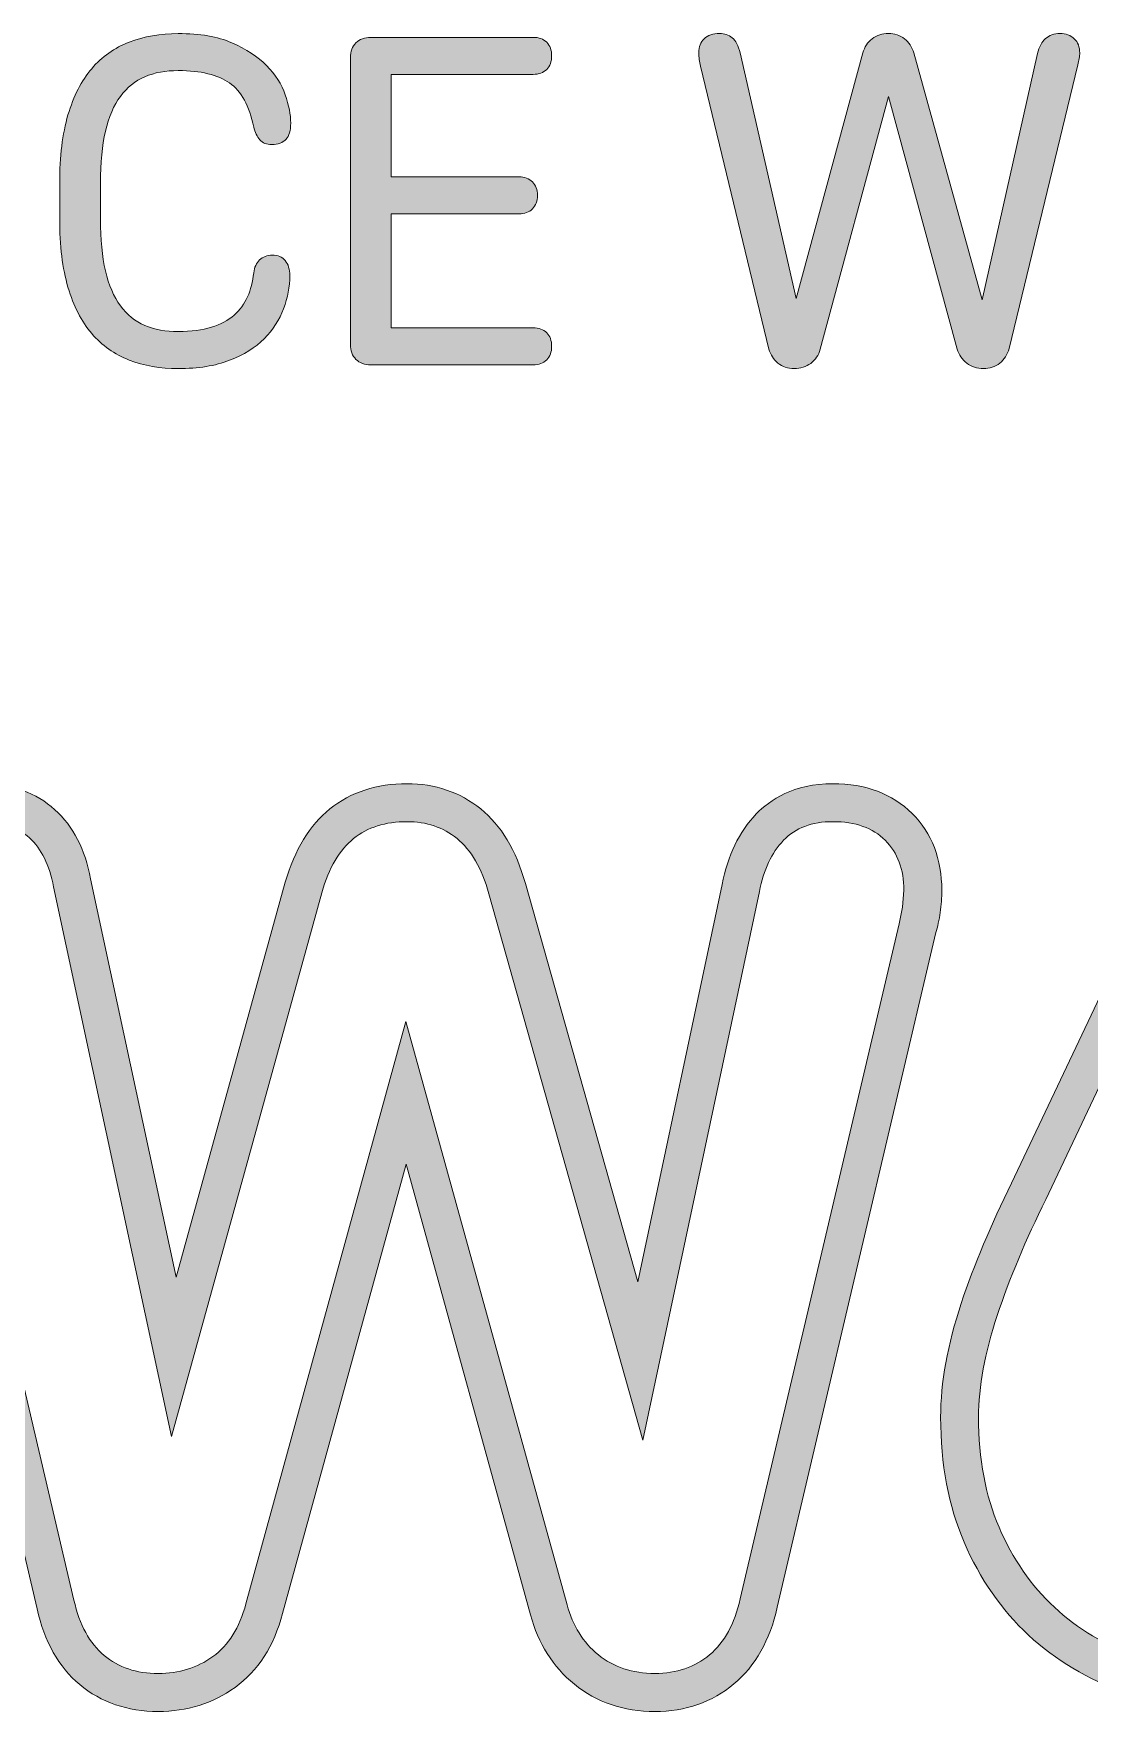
# Model space of a CAD drawing. Header units: millimetres. Extents: x -29.5 to 29.5, y -18.9 to 19.
# Drawn here: x -3.51 to 2.05, y 1.06 to 9.9 of the extents above; entities that cross this region are included whole.
import ezdxf

# ---------------------------------------------------------------- set-up
doc = ezdxf.new("R2010")
doc.units = ezdxf.units.MM
doc.header["$MEASUREMENT"] = 0
doc.layers.add('Layer 1', color=7, linetype='Continuous', lineweight=0)

# ---------------------------------------------------------------- blocks, each defined once
blk = doc.blocks.new('Block_0')
at = {"layer": 'Layer 1', "transparency": 33554687}
h = blk.add_hatch(color=7, dxfattribs=at)
h.dxf.hatch_style = 2
edge = h.paths.add_edge_path()
edge.add_spline(control_points=[(1.0683, 5.295), (1.0683, 5.295), (1.0492, 5.2062), (1.0492, 5.2062), (1.0492, 5.2062), (0.2127, 1.6508), (0.2127, 1.6508), (0.1831, 1.5199), (0.1292, 1.4217), (0.0511, 1.3563), (-0.0272, 1.2908), (-0.1232, 1.2577), (-0.2374, 1.2577), (-0.3555, 1.2577), (-0.4549, 1.2908), (-0.5352, 1.3563), (-0.6155, 1.4217), (-0.6704, 1.5092), (-0.6999, 1.6191), (-0.6999, 1.6191), (-1.5491, 4.6928), (-1.5491, 4.6928), (-1.5491, 4.6928), (-2.3921, 1.6253), (-2.3921, 1.6253), (-2.4259, 1.4986), (-2.4839, 1.4059), (-2.5664, 1.3466), (-2.6488, 1.2874), (-2.7449, 1.2577), (-2.8548, 1.2577), (-2.9688, 1.2577), (-3.0639, 1.2894), (-3.1399, 1.3528), (-3.216, 1.4162), (-3.2689, 1.5134), (-3.2983, 1.6446), (-3.2983, 1.6446), (-4.1286, 5.181), (-4.1286, 5.181), (-4.137, 5.2148), (-4.1434, 5.2465), (-4.1476, 5.2761), (-4.1519, 5.3054), (-4.1539, 5.3371), (-4.1539, 5.3708), (-4.1539, 5.4852), (-4.1202, 5.5758), (-4.0525, 5.6437), (-3.9849, 5.7112), (-3.8899, 5.745), (-3.7674, 5.745), (-3.6744, 5.745), (-3.5962, 5.7164), (-3.5328, 5.6592), (-3.4694, 5.6023), (-3.4274, 5.5169), (-3.4062, 5.4025), (-3.4062, 5.4025), (-2.785, 2.5062), (-2.785, 2.5062), (-2.785, 2.5062), (-1.9928, 5.3708), (-1.9928, 5.3708), (-1.9547, 5.5018), (-1.8988, 5.5968), (-1.8249, 5.6561), (-1.751, 5.7153), (-1.6569, 5.745), (-1.5429, 5.745), (-1.4414, 5.745), (-1.3538, 5.7153), (-1.2799, 5.6561), (-1.206, 5.5968), (-1.15, 5.4997), (-1.1119, 5.3646), (-1.1119, 5.3646), (-0.3006, 2.4873), (-0.3006, 2.4873), (-0.3006, 2.4873), (0.314, 5.3774), (0.314, 5.3774), (0.3352, 5.4914), (0.3774, 5.581), (0.4408, 5.6468), (0.5042, 5.7122), (0.5908, 5.745), (0.7007, 5.745), (0.8189, 5.745), (0.9109, 5.7122), (0.9763, 5.6468), (1.0418, 5.581), (1.0745, 5.4935), (1.0745, 5.3836), (1.0745, 5.3836), (1.0683, 5.295), (1.0683, 5.295)], knot_values=[0, 0, 0, 0, 1, 1, 1, 2, 2, 2, 3, 3, 3, 4, 4, 4, 5, 5, 5, 6, 6, 6, 7, 7, 7, 8, 8, 8, 9, 9, 9, 10, 10, 10, 11, 11, 11, 12, 12, 12, 13, 13, 13, 14, 14, 14, 15, 15, 15, 16, 16, 16, 17, 17, 17, 18, 18, 18, 19, 19, 19, 20, 20, 20, 21, 21, 21, 22, 22, 22, 23, 23, 23, 24, 24, 24, 25, 25, 25, 26, 26, 26, 27, 27, 27, 28, 28, 28, 29, 29, 29, 30, 30, 30, 31, 31, 31, 32, 32, 32, 32], degree=3, periodic=0)
edge = h.paths.add_edge_path()
edge.add_spline(control_points=[(1.1181, 5.7878), (1.0137, 5.8922), (0.8734, 5.945), (0.7007, 5.945), (0.4944, 5.945), (0.3674, 5.8585), (0.2971, 5.7859), (0.2061, 5.6914), (0.1457, 5.5663), (0.1174, 5.4139), (0.1174, 5.4139), (-0.3278, 3.3207), (-0.3278, 3.3207), (-0.3278, 3.3207), (-0.9194, 5.4189), (-0.9194, 5.4189), (-0.9688, 5.5942), (-1.048, 5.7265), (-1.1547, 5.8121), (-1.2647, 5.9003), (-1.3953, 5.945), (-1.5429, 5.945), (-1.7031, 5.945), (-1.84, 5.9003), (-1.95, 5.8121), (-2.0562, 5.7269), (-2.1353, 5.5972), (-2.1849, 5.4267), (-2.1849, 5.4267), (-2.7604, 3.3454), (-2.7604, 3.3454), (-2.7604, 3.3454), (-3.2106, 5.4445), (-3.2106, 5.4445), (-3.2388, 5.5973), (-3.3027, 5.7215), (-3.3993, 5.8081), (-3.4984, 5.8975), (-3.6258, 5.945), (-3.7674, 5.945), (-3.9443, 5.945), (-4.0878, 5.8912), (-4.1939, 5.7851), (-4.3001, 5.6786), (-4.3539, 5.5393), (-4.3539, 5.3708), (-4.3539, 5.3267), (-4.351, 5.2853), (-4.3454, 5.247), (-4.3406, 5.2123), (-4.3329, 5.1737), (-4.3226, 5.1325), (-4.3226, 5.1325), (-3.493, 1.5989), (-3.493, 1.5989), (-3.4543, 1.4263), (-3.3784, 1.2912), (-3.2678, 1.1991), (-3.1555, 1.1054), (-3.0164, 1.0577), (-2.8548, 1.0577), (-2.7026, 1.0577), (-2.5663, 1.1003), (-2.4496, 1.1843), (-2.329, 1.2709), (-2.2446, 1.402), (-2.1988, 1.5739), (-2.1988, 1.5739), (-1.5486, 3.94), (-1.5486, 3.94), (-1.5486, 3.94), (-0.8926, 1.5659), (-0.8926, 1.5659), (-0.8527, 1.4168), (-0.7748, 1.2936), (-0.6616, 1.2013), (-0.5448, 1.106), (-0.4021, 1.0577), (-0.2374, 1.0577), (-0.0761, 1.0577), (0.0641, 1.1065), (0.1793, 1.2027), (0.2917, 1.297), (0.3684, 1.4328), (0.4078, 1.6067), (0.4078, 1.6067), (1.2439, 5.1603), (1.2439, 5.1603), (1.2524, 5.1896), (1.2607, 5.228), (1.2662, 5.2663), (1.2718, 5.3056), (1.2745, 5.3446), (1.2745, 5.3836), (1.2745, 5.5475), (1.2219, 5.6835), (1.1181, 5.7878)], knot_values=[0, 0, 0, 0, 1, 1, 1, 2, 2, 2, 3, 3, 3, 4, 4, 4, 5, 5, 5, 6, 6, 6, 7, 7, 7, 8, 8, 8, 9, 9, 9, 10, 10, 10, 11, 11, 11, 12, 12, 12, 13, 13, 13, 14, 14, 14, 15, 15, 15, 16, 16, 16, 17, 17, 17, 18, 18, 18, 19, 19, 19, 20, 20, 20, 21, 21, 21, 22, 22, 22, 23, 23, 23, 24, 24, 24, 25, 25, 25, 26, 26, 26, 27, 27, 27, 28, 28, 28, 29, 29, 29, 30, 30, 30, 31, 31, 31, 32, 32, 32, 32], degree=3, periodic=0)
h = blk.add_hatch(color=7, dxfattribs=at)
h.dxf.hatch_style = 2
edge = h.paths.add_edge_path()
edge.add_spline(control_points=[(4.1208, 2.0343), (4.051, 1.863), (3.9549, 1.7204), (3.8324, 1.6064), (3.7098, 1.4924), (3.5641, 1.4059), (3.3951, 1.3466), (3.2261, 1.2874), (3.0444, 1.2577), (2.8501, 1.2577), (2.6556, 1.2577), (2.4739, 1.2874), (2.305, 1.3466), (2.1359, 1.4059), (1.9902, 1.4924), (1.8677, 1.6064), (1.745, 1.7204), (1.6479, 1.861), (1.5762, 2.0281), (1.5042, 2.1948), (1.4684, 2.3881), (1.4684, 2.6079), (1.4684, 2.7684), (1.5011, 2.9469), (1.5666, 3.1432), (1.632, 3.34), (1.7177, 3.5436), (1.8233, 3.7547), (1.8233, 3.7547), (2.6093, 5.4153), (2.6093, 5.4153), (2.6599, 5.5124), (2.7159, 5.5917), (2.7772, 5.653), (2.8383, 5.7143), (2.9135, 5.745), (3.0022, 5.745), (3.1034, 5.745), (3.188, 5.7164), (3.2556, 5.6592), (3.3231, 5.6023), (3.357, 5.5252), (3.357, 5.428), (3.357, 5.3901), (3.3506, 5.3509), (3.3381, 5.3109), (3.3253, 5.2706), (3.3064, 5.2251), (3.281, 5.1745), (3.281, 5.1745), (2.6282, 3.8309), (2.6282, 3.8309), (2.6957, 3.8646), (2.7655, 3.8881), (2.8373, 3.9008), (2.9091, 3.9132), (2.981, 3.9198), (3.0528, 3.9198), (3.2218, 3.9198), (3.3782, 3.887), (3.5219, 3.8216), (3.6653, 3.7558), (3.789, 3.6652), (3.8925, 3.5491), (3.9961, 3.4326), (4.0774, 3.2955), (4.1366, 3.137), (4.1957, 2.9786), (4.2253, 2.8063), (4.2253, 2.6206), (4.2253, 2.4008), (4.1904, 2.2055), (4.1208, 2.0343)], knot_values=[0, 0, 0, 0, 1, 1, 1, 2, 2, 2, 3, 3, 3, 4, 4, 4, 5, 5, 5, 6, 6, 6, 7, 7, 7, 8, 8, 8, 9, 9, 9, 10, 10, 10, 11, 11, 11, 12, 12, 12, 13, 13, 13, 14, 14, 14, 15, 15, 15, 16, 16, 16, 17, 17, 17, 18, 18, 18, 19, 19, 19, 20, 20, 20, 21, 21, 21, 22, 22, 22, 23, 23, 23, 24, 24, 24, 24], degree=3, periodic=0)
edge = h.paths.add_edge_path()
edge.add_spline(control_points=[(4.324, 3.2069), (4.2564, 3.3877), (4.1615, 3.5475), (4.042, 3.6819), (3.9207, 3.818), (3.7738, 3.9261), (3.6052, 4.0034), (3.4356, 4.0807), (3.2499, 4.1198), (3.0528, 4.1198), (3.0528, 4.1198), (2.9902, 4.1183), (2.9902, 4.1183), (2.9902, 4.1183), (3.4609, 5.087), (3.4609, 5.087), (3.4896, 5.1445), (3.5128, 5.2002), (3.5287, 5.2506), (3.5475, 5.3102), (3.557, 5.3698), (3.557, 5.428), (3.557, 5.5843), (3.4973, 5.7171), (3.3844, 5.8122), (3.2805, 5.9002), (3.1517, 5.945), (3.0022, 5.945), (2.8607, 5.945), (2.7339, 5.8928), (2.6356, 5.7942), (2.5603, 5.7189), (2.4917, 5.6225), (2.4319, 5.5077), (2.4319, 5.5077), (1.6425, 3.8403), (1.6425, 3.8403), (1.5346, 3.6247), (1.4446, 3.4101), (1.3768, 3.2064), (1.3049, 2.9906), (1.2684, 2.7892), (1.2684, 2.6079), (1.2684, 2.3614), (1.3102, 2.1396), (1.3926, 1.9488), (1.4748, 1.7571), (1.5889, 1.5925), (1.7315, 1.4599), (1.8735, 1.3277), (2.0442, 1.2261), (2.2389, 1.1579), (2.4282, 1.0914), (2.6338, 1.0577), (2.8501, 1.0577), (3.0661, 1.0577), (3.2717, 1.0914), (3.4612, 1.1579), (3.6557, 1.2261), (3.8264, 1.3277), (3.9686, 1.4599), (4.112, 1.5934), (4.2255, 1.7613), (4.306, 1.9588), (4.3852, 2.1537), (4.4253, 2.3763), (4.4253, 2.6206), (4.4253, 2.8293), (4.3912, 3.0266), (4.324, 3.2069)], knot_values=[0, 0, 0, 0, 1, 1, 1, 2, 2, 2, 3, 3, 3, 4, 4, 4, 5, 5, 5, 6, 6, 6, 7, 7, 7, 8, 8, 8, 9, 9, 9, 10, 10, 10, 11, 11, 11, 12, 12, 12, 13, 13, 13, 14, 14, 14, 15, 15, 15, 16, 16, 16, 17, 17, 17, 18, 18, 18, 19, 19, 19, 20, 20, 20, 21, 21, 21, 22, 22, 22, 23, 23, 23, 23], degree=3, periodic=0)
at = {"layer": 'Layer 1'}
for points, knots in [([(1.1181, 5.7878), (1.0137, 5.8922), (0.8734, 5.945), (0.7007, 5.945), (0.4944, 5.945), (0.3674, 5.8585), (0.2971, 5.7859), (0.2061, 5.6914), (0.1457, 5.5663), (0.1174, 5.4139), (0.1174, 5.4139), (-0.3278, 3.3207), (-0.3278, 3.3207), (-0.3278, 3.3207), (-0.9194, 5.4189), (-0.9194, 5.4189), (-0.9688, 5.5942), (-1.048, 5.7265), (-1.1547, 5.8121), (-1.2647, 5.9003), (-1.3953, 5.945), (-1.5429, 5.945), (-1.7031, 5.945), (-1.84, 5.9003), (-1.95, 5.8121), (-2.0562, 5.7269), (-2.1353, 5.5972), (-2.1849, 5.4267), (-2.1849, 5.4267), (-2.7604, 3.3454), (-2.7604, 3.3454), (-2.7604, 3.3454), (-3.2106, 5.4445), (-3.2106, 5.4445), (-3.2388, 5.5973), (-3.3027, 5.7215), (-3.3993, 5.8081), (-3.4984, 5.8975), (-3.6258, 5.945), (-3.7674, 5.945), (-3.9443, 5.945), (-4.0878, 5.8912), (-4.1939, 5.7851), (-4.3001, 5.6786), (-4.3539, 5.5393), (-4.3539, 5.3708), (-4.3539, 5.3267), (-4.351, 5.2853), (-4.3454, 5.247), (-4.3406, 5.2123), (-4.3329, 5.1737), (-4.3226, 5.1325), (-4.3226, 5.1325), (-3.493, 1.5989), (-3.493, 1.5989), (-3.4543, 1.4263), (-3.3784, 1.2912), (-3.2678, 1.1991), (-3.1555, 1.1054), (-3.0164, 1.0577), (-2.8548, 1.0577), (-2.7026, 1.0577), (-2.5663, 1.1003), (-2.4496, 1.1843), (-2.329, 1.2709), (-2.2446, 1.402), (-2.1988, 1.5739), (-2.1988, 1.5739), (-1.5486, 3.94), (-1.5486, 3.94), (-1.5486, 3.94), (-0.8926, 1.5659), (-0.8926, 1.5659), (-0.8527, 1.4168), (-0.7748, 1.2936), (-0.6616, 1.2013), (-0.5448, 1.106), (-0.4021, 1.0577), (-0.2374, 1.0577), (-0.0761, 1.0577), (0.0641, 1.1065), (0.1793, 1.2027), (0.2917, 1.297), (0.3684, 1.4328), (0.4078, 1.6067), (0.4078, 1.6067), (1.2439, 5.1603), (1.2439, 5.1603), (1.2524, 5.1896), (1.2607, 5.228), (1.2662, 5.2663), (1.2718, 5.3056), (1.2745, 5.3446), (1.2745, 5.3836), (1.2745, 5.5475), (1.2219, 5.6835), (1.1181, 5.7878)], [0, 0, 0, 0, 1, 1, 1, 2, 2, 2, 3, 3, 3, 4, 4, 4, 5, 5, 5, 6, 6, 6, 7, 7, 7, 8, 8, 8, 9, 9, 9, 10, 10, 10, 11, 11, 11, 12, 12, 12, 13, 13, 13, 14, 14, 14, 15, 15, 15, 16, 16, 16, 17, 17, 17, 18, 18, 18, 19, 19, 19, 20, 20, 20, 21, 21, 21, 22, 22, 22, 23, 23, 23, 24, 24, 24, 25, 25, 25, 26, 26, 26, 27, 27, 27, 28, 28, 28, 29, 29, 29, 30, 30, 30, 31, 31, 31, 32, 32, 32, 32]), ([(4.324, 3.2069), (4.2564, 3.3877), (4.1615, 3.5475), (4.042, 3.6819), (3.9207, 3.818), (3.7738, 3.9261), (3.6052, 4.0034), (3.4356, 4.0807), (3.2499, 4.1198), (3.0528, 4.1198), (3.0528, 4.1198), (2.9902, 4.1183), (2.9902, 4.1183), (2.9902, 4.1183), (3.4609, 5.087), (3.4609, 5.087), (3.4896, 5.1445), (3.5128, 5.2002), (3.5287, 5.2506), (3.5475, 5.3102), (3.557, 5.3698), (3.557, 5.428), (3.557, 5.5843), (3.4973, 5.7171), (3.3844, 5.8122), (3.2805, 5.9002), (3.1517, 5.945), (3.0022, 5.945), (2.8607, 5.945), (2.7339, 5.8928), (2.6356, 5.7942), (2.5603, 5.7189), (2.4917, 5.6225), (2.4319, 5.5077), (2.4319, 5.5077), (1.6425, 3.8403), (1.6425, 3.8403), (1.5346, 3.6247), (1.4446, 3.4101), (1.3768, 3.2064), (1.3049, 2.9906), (1.2684, 2.7892), (1.2684, 2.6079), (1.2684, 2.3614), (1.3102, 2.1396), (1.3926, 1.9488), (1.4748, 1.7571), (1.5889, 1.5925), (1.7315, 1.4599), (1.8735, 1.3277), (2.0442, 1.2261), (2.2389, 1.1579), (2.4282, 1.0914), (2.6338, 1.0577), (2.8501, 1.0577), (3.0661, 1.0577), (3.2717, 1.0914), (3.4612, 1.1579), (3.6557, 1.2261), (3.8264, 1.3277), (3.9686, 1.4599), (4.112, 1.5934), (4.2255, 1.7613), (4.306, 1.9588), (4.3852, 2.1537), (4.4253, 2.3763), (4.4253, 2.6206), (4.4253, 2.8293), (4.3912, 3.0266), (4.324, 3.2069)], [0, 0, 0, 0, 1, 1, 1, 2, 2, 2, 3, 3, 3, 4, 4, 4, 5, 5, 5, 6, 6, 6, 7, 7, 7, 8, 8, 8, 9, 9, 9, 10, 10, 10, 11, 11, 11, 12, 12, 12, 13, 13, 13, 14, 14, 14, 15, 15, 15, 16, 16, 16, 17, 17, 17, 18, 18, 18, 19, 19, 19, 20, 20, 20, 21, 21, 21, 22, 22, 22, 23, 23, 23, 23]), ([(1.0683, 5.295), (1.0683, 5.295), (1.0492, 5.2062), (1.0492, 5.2062), (1.0492, 5.2062), (0.2127, 1.6508), (0.2127, 1.6508), (0.1831, 1.5199), (0.1292, 1.4217), (0.0511, 1.3563), (-0.0272, 1.2908), (-0.1232, 1.2577), (-0.2374, 1.2577), (-0.3555, 1.2577), (-0.4549, 1.2908), (-0.5352, 1.3563), (-0.6155, 1.4217), (-0.6704, 1.5092), (-0.6999, 1.6191), (-0.6999, 1.6191), (-1.5491, 4.6928), (-1.5491, 4.6928), (-1.5491, 4.6928), (-2.3921, 1.6253), (-2.3921, 1.6253), (-2.4259, 1.4986), (-2.4839, 1.4059), (-2.5664, 1.3466), (-2.6488, 1.2874), (-2.7449, 1.2577), (-2.8548, 1.2577), (-2.9688, 1.2577), (-3.0639, 1.2894), (-3.1399, 1.3528), (-3.216, 1.4162), (-3.2689, 1.5134), (-3.2983, 1.6446), (-3.2983, 1.6446), (-4.1286, 5.181), (-4.1286, 5.181), (-4.137, 5.2148), (-4.1434, 5.2465), (-4.1476, 5.2761), (-4.1519, 5.3054), (-4.1539, 5.3371), (-4.1539, 5.3708), (-4.1539, 5.4852), (-4.1202, 5.5758), (-4.0525, 5.6437), (-3.9849, 5.7112), (-3.8899, 5.745), (-3.7674, 5.745), (-3.6744, 5.745), (-3.5962, 5.7164), (-3.5328, 5.6592), (-3.4694, 5.6023), (-3.4274, 5.5169), (-3.4062, 5.4025), (-3.4062, 5.4025), (-2.785, 2.5062), (-2.785, 2.5062), (-2.785, 2.5062), (-1.9928, 5.3708), (-1.9928, 5.3708), (-1.9547, 5.5018), (-1.8988, 5.5968), (-1.8249, 5.6561), (-1.751, 5.7153), (-1.6569, 5.745), (-1.5429, 5.745), (-1.4414, 5.745), (-1.3538, 5.7153), (-1.2799, 5.6561), (-1.206, 5.5968), (-1.15, 5.4997), (-1.1119, 5.3646), (-1.1119, 5.3646), (-0.3006, 2.4873), (-0.3006, 2.4873), (-0.3006, 2.4873), (0.314, 5.3774), (0.314, 5.3774), (0.3352, 5.4914), (0.3774, 5.581), (0.4408, 5.6468), (0.5042, 5.7122), (0.5908, 5.745), (0.7007, 5.745), (0.8189, 5.745), (0.9109, 5.7122), (0.9763, 5.6468), (1.0418, 5.581), (1.0745, 5.4935), (1.0745, 5.3836), (1.0745, 5.3836), (1.0683, 5.295), (1.0683, 5.295)], [0, 0, 0, 0, 1, 1, 1, 2, 2, 2, 3, 3, 3, 4, 4, 4, 5, 5, 5, 6, 6, 6, 7, 7, 7, 8, 8, 8, 9, 9, 9, 10, 10, 10, 11, 11, 11, 12, 12, 12, 13, 13, 13, 14, 14, 14, 15, 15, 15, 16, 16, 16, 17, 17, 17, 18, 18, 18, 19, 19, 19, 20, 20, 20, 21, 21, 21, 22, 22, 22, 23, 23, 23, 24, 24, 24, 25, 25, 25, 26, 26, 26, 27, 27, 27, 28, 28, 28, 29, 29, 29, 30, 30, 30, 31, 31, 31, 32, 32, 32, 32]), ([(4.1208, 2.0343), (4.051, 1.863), (3.9549, 1.7204), (3.8324, 1.6064), (3.7098, 1.4924), (3.5641, 1.4059), (3.3951, 1.3466), (3.2261, 1.2874), (3.0444, 1.2577), (2.8501, 1.2577), (2.6556, 1.2577), (2.4739, 1.2874), (2.305, 1.3466), (2.1359, 1.4059), (1.9902, 1.4924), (1.8677, 1.6064), (1.745, 1.7204), (1.6479, 1.861), (1.5762, 2.0281), (1.5042, 2.1948), (1.4684, 2.3881), (1.4684, 2.6079), (1.4684, 2.7684), (1.5011, 2.9469), (1.5666, 3.1432), (1.632, 3.34), (1.7177, 3.5436), (1.8233, 3.7547), (1.8233, 3.7547), (2.6093, 5.4153), (2.6093, 5.4153), (2.6599, 5.5124), (2.7159, 5.5917), (2.7772, 5.653), (2.8383, 5.7143), (2.9135, 5.745), (3.0022, 5.745), (3.1034, 5.745), (3.188, 5.7164), (3.2556, 5.6592), (3.3231, 5.6023), (3.357, 5.5252), (3.357, 5.428), (3.357, 5.3901), (3.3506, 5.3509), (3.3381, 5.3109), (3.3253, 5.2706), (3.3064, 5.2251), (3.281, 5.1745), (3.281, 5.1745), (2.6282, 3.8309), (2.6282, 3.8309), (2.6957, 3.8646), (2.7655, 3.8881), (2.8373, 3.9008), (2.9091, 3.9132), (2.981, 3.9198), (3.0528, 3.9198), (3.2218, 3.9198), (3.3782, 3.887), (3.5219, 3.8216), (3.6653, 3.7558), (3.789, 3.6652), (3.8925, 3.5491), (3.9961, 3.4326), (4.0774, 3.2955), (4.1366, 3.137), (4.1957, 2.9786), (4.2253, 2.8063), (4.2253, 2.6206), (4.2253, 2.4008), (4.1904, 2.2055), (4.1208, 2.0343)], [0, 0, 0, 0, 1, 1, 1, 2, 2, 2, 3, 3, 3, 4, 4, 4, 5, 5, 5, 6, 6, 6, 7, 7, 7, 8, 8, 8, 9, 9, 9, 10, 10, 10, 11, 11, 11, 12, 12, 12, 13, 13, 13, 14, 14, 14, 15, 15, 15, 16, 16, 16, 17, 17, 17, 18, 18, 18, 19, 19, 19, 20, 20, 20, 21, 21, 21, 22, 22, 22, 23, 23, 23, 24, 24, 24, 24])]:
    blk.add_open_spline(points, degree=3, knots=knots, dxfattribs=at)
blk = doc.blocks.new('Block_1')
at = {"layer": 'Layer 1', "transparency": 33554687}
h = blk.add_hatch(color=7, dxfattribs=at)
h.dxf.hatch_style = 2
edge = h.paths.add_edge_path()
edge.add_spline(control_points=[(-3.0074, 8.1769), (-3.0849, 8.2069), (-3.1507, 8.2534), (-3.205, 8.3168), (-3.2591, 8.3802), (-3.3007, 8.4615), (-3.3299, 8.5604), (-3.3591, 8.6596), (-3.3736, 8.7791), (-3.3736, 8.9194), (-3.3736, 8.9194), (-3.3736, 9.1092), (-3.3736, 9.1092), (-3.3736, 9.2494), (-3.3591, 9.3689), (-3.3299, 9.4682), (-3.3007, 9.567), (-3.2591, 9.6483), (-3.205, 9.7117), (-3.1507, 9.7751), (-3.0849, 9.8216), (-3.0074, 9.8519), (-2.9299, 9.8819), (-2.8436, 9.8967), (-2.7487, 9.8967), (-2.6353, 9.8967), (-2.5411, 9.8805), (-2.4662, 9.8481), (-2.3912, 9.8154), (-2.3303, 9.7755), (-2.2836, 9.7279), (-2.2371, 9.6804), (-2.2042, 9.6294), (-2.1849, 9.5743), (-2.1658, 9.5191), (-2.1561, 9.4692), (-2.1561, 9.4244), (-2.1561, 9.3858), (-2.1646, 9.3576), (-2.1811, 9.3393), (-2.1978, 9.3211), (-2.2228, 9.3117), (-2.2562, 9.3117), (-2.2829, 9.3117), (-2.3037, 9.32), (-2.3187, 9.3369), (-2.3337, 9.3534), (-2.3446, 9.3758), (-2.3511, 9.4044), (-2.3745, 9.516), (-2.4171, 9.5936), (-2.4787, 9.6366), (-2.5404, 9.68), (-2.6303, 9.7017), (-2.7487, 9.7017), (-2.8153, 9.7017), (-2.8741, 9.6911), (-2.9249, 9.6693), (-2.9757, 9.6476), (-3.0186, 9.6132), (-3.0537, 9.5657), (-3.0887, 9.5181), (-3.1149, 9.4568), (-3.1325, 9.3817), (-3.1499, 9.3069), (-3.1586, 9.216), (-3.1586, 9.1092), (-3.1586, 9.1092), (-3.1586, 8.9194), (-3.1586, 8.9194), (-3.1586, 8.8126), (-3.1499, 8.7219), (-3.1325, 8.6468), (-3.1149, 8.5717), (-3.0887, 8.5104), (-3.0537, 8.4629), (-3.0186, 8.4157), (-2.9757, 8.3809), (-2.9249, 8.3592), (-2.8741, 8.3375), (-2.8153, 8.3268), (-2.7487, 8.3268), (-2.6803, 8.3268), (-2.6221, 8.3344), (-2.5737, 8.3492), (-2.5254, 8.3643), (-2.4858, 8.3857), (-2.455, 8.4129), (-2.4241, 8.4405), (-2.4004, 8.4729), (-2.3837, 8.5104), (-2.367, 8.548), (-2.3561, 8.59), (-2.3511, 8.6369), (-2.3478, 8.6651), (-2.3375, 8.6875), (-2.3199, 8.7044), (-2.3024, 8.7209), (-2.2803, 8.7292), (-2.2536, 8.7292), (-2.2236, 8.7292), (-2.2007, 8.7195), (-2.1849, 8.7006), (-2.169, 8.6813), (-2.1611, 8.6551), (-2.1611, 8.6217), (-2.1611, 8.5635), (-2.172, 8.5053), (-2.1937, 8.4467), (-2.2154, 8.3885), (-2.2495, 8.3361), (-2.2962, 8.2892), (-2.3428, 8.2427), (-2.4036, 8.2048), (-2.4787, 8.1756), (-2.5537, 8.1463), (-2.6436, 8.1318), (-2.7487, 8.1318), (-2.8436, 8.1318), (-2.9299, 8.1466), (-3.0074, 8.1769)], knot_values=[0, 0, 0, 0, 1, 1, 1, 2, 2, 2, 3, 3, 3, 4, 4, 4, 5, 5, 5, 6, 6, 6, 7, 7, 7, 8, 8, 8, 9, 9, 9, 10, 10, 10, 11, 11, 11, 12, 12, 12, 13, 13, 13, 14, 14, 14, 15, 15, 15, 16, 16, 16, 17, 17, 17, 18, 18, 18, 19, 19, 19, 20, 20, 20, 21, 21, 21, 22, 22, 22, 23, 23, 23, 24, 24, 24, 25, 25, 25, 26, 26, 26, 27, 27, 27, 28, 28, 28, 29, 29, 29, 30, 30, 30, 31, 31, 31, 32, 32, 32, 33, 33, 33, 34, 34, 34, 35, 35, 35, 36, 36, 36, 37, 37, 37, 38, 38, 38, 39, 39, 39, 40, 40, 40, 40], degree=3, periodic=0)
h = blk.add_hatch(color=7, dxfattribs=at)
h.dxf.hatch_style = 2
edge = h.paths.add_edge_path()
edge.add_spline(control_points=[(-0.8787, 9.8767), (-0.8487, 9.8767), (-0.8249, 9.8681), (-0.8074, 9.8506), (-0.7898, 9.833), (-0.7812, 9.8092), (-0.7812, 9.7792), (-0.7812, 9.7493), (-0.7898, 9.7255), (-0.8074, 9.7079), (-0.8249, 9.6904), (-0.8487, 9.6818), (-0.8787, 9.6818), (-0.8787, 9.6818), (-1.6261, 9.6818), (-1.6261, 9.6818), (-1.6261, 9.6818), (-1.6261, 9.1419), (-1.6261, 9.1419), (-1.6261, 9.1419), (-0.9536, 9.1419), (-0.9536, 9.1419), (-0.9236, 9.1419), (-0.8999, 9.1329), (-0.8823, 9.1154), (-0.8649, 9.0982), (-0.8561, 9.0744), (-0.8561, 9.0444), (-0.8561, 9.0144), (-0.8649, 8.9907), (-0.8823, 8.9731), (-0.8999, 8.9555), (-0.9236, 8.9469), (-0.9536, 8.9469), (-0.9536, 8.9469), (-1.6261, 8.9469), (-1.6261, 8.9469), (-1.6261, 8.9469), (-1.6261, 8.3468), (-1.6261, 8.3468), (-1.6261, 8.3468), (-0.8787, 8.3468), (-0.8787, 8.3468), (-0.8487, 8.3468), (-0.8249, 8.3382), (-0.8074, 8.3206), (-0.7898, 8.303), (-0.7812, 8.2793), (-0.7812, 8.2493), (-0.7812, 8.2193), (-0.7898, 8.1955), (-0.8074, 8.178), (-0.8249, 8.1604), (-0.8487, 8.1518), (-0.8787, 8.1518), (-0.8787, 8.1518), (-1.7336, 8.1518), (-1.7336, 8.1518), (-1.767, 8.1518), (-1.7932, 8.1614), (-1.8123, 8.1804), (-1.8316, 8.1997), (-1.8411, 8.2259), (-1.8411, 8.2593), (-1.8411, 8.2593), (-1.8411, 9.7693), (-1.8411, 9.7693), (-1.8411, 9.8027), (-1.8316, 9.8289), (-1.8123, 9.8481), (-1.7932, 9.8671), (-1.767, 9.8767), (-1.7336, 9.8767), (-1.7336, 9.8767), (-0.8787, 9.8767), (-0.8787, 9.8767)], knot_values=[0, 0, 0, 0, 1, 1, 1, 2, 2, 2, 3, 3, 3, 4, 4, 4, 5, 5, 5, 6, 6, 6, 7, 7, 7, 8, 8, 8, 9, 9, 9, 10, 10, 10, 11, 11, 11, 12, 12, 12, 13, 13, 13, 14, 14, 14, 15, 15, 15, 16, 16, 16, 17, 17, 17, 18, 18, 18, 19, 19, 19, 20, 20, 20, 21, 21, 21, 22, 22, 22, 23, 23, 23, 24, 24, 24, 25, 25, 25, 25], degree=3, periodic=0)
h = blk.add_hatch(color=7, dxfattribs=at)
h.dxf.hatch_style = 2
edge = h.paths.add_edge_path()
edge.add_spline(control_points=[(0.4113, 8.1604), (0.3879, 8.1797), (0.3722, 8.2042), (0.3638, 8.2341), (0.3638, 8.2341), (0.0038, 9.7241), (0.0038, 9.7241), (0.0005, 9.7376), (-0.0021, 9.7496), (-0.0036, 9.7606), (-0.0053, 9.7713), (-0.0062, 9.7834), (-0.0062, 9.7968), (-0.0062, 9.8268), (0.0034, 9.8509), (0.0226, 9.8692), (0.0417, 9.8878), (0.0689, 9.8967), (0.1039, 9.8967), (0.1288, 9.8967), (0.1509, 9.8891), (0.1702, 9.8743), (0.1893, 9.8592), (0.2031, 9.8326), (0.2114, 9.7944), (0.2114, 9.7944), (0.5064, 8.5018), (0.5064, 8.5018), (0.5064, 8.5018), (0.8589, 9.7944), (0.8589, 9.7944), (0.8671, 9.8258), (0.8835, 9.8509), (0.9076, 9.8692), (0.9317, 9.8878), (0.9605, 9.8967), (0.9939, 9.8967), (1.0254, 9.8967), (1.0535, 9.8878), (1.0776, 9.8692), (1.1017, 9.8509), (1.1179, 9.8258), (1.1264, 9.7944), (1.1264, 9.7944), (1.4864, 8.4942), (1.4864, 8.4942), (1.4864, 8.4942), (1.7789, 9.7917), (1.7789, 9.7917), (1.7871, 9.8268), (1.8014, 9.853), (1.8214, 9.8705), (1.8414, 9.8881), (1.8664, 9.8967), (1.8964, 9.8967), (1.928, 9.8967), (1.9534, 9.8878), (1.9727, 9.8692), (1.9918, 9.8509), (2.0014, 9.8258), (2.0014, 9.7944), (2.0014, 9.7858), (2.0006, 9.7765), (1.9988, 9.7655), (1.9971, 9.7548), (1.9947, 9.7434), (1.9914, 9.7317), (1.9914, 9.7317), (1.6288, 8.2369), (1.6288, 8.2369), (1.6206, 8.2052), (1.6042, 8.1797), (1.5801, 8.1604), (1.556, 8.1414), (1.5272, 8.1318), (1.4938, 8.1318), (1.4605, 8.1318), (1.4314, 8.1414), (1.4063, 8.1604), (1.3813, 8.1797), (1.3646, 8.2042), (1.3563, 8.2341), (1.3563, 8.2341), (0.9939, 9.5643), (0.9939, 9.5643), (0.9939, 9.5643), (0.6339, 8.2341), (0.6339, 8.2341), (0.6255, 8.2028), (0.6089, 8.1776), (0.5839, 8.1594), (0.5588, 8.1411), (0.5297, 8.1318), (0.4964, 8.1318), (0.463, 8.1318), (0.4346, 8.1414), (0.4113, 8.1604)], knot_values=[0, 0, 0, 0, 1, 1, 1, 2, 2, 2, 3, 3, 3, 4, 4, 4, 5, 5, 5, 6, 6, 6, 7, 7, 7, 8, 8, 8, 9, 9, 9, 10, 10, 10, 11, 11, 11, 12, 12, 12, 13, 13, 13, 14, 14, 14, 15, 15, 15, 16, 16, 16, 17, 17, 17, 18, 18, 18, 19, 19, 19, 20, 20, 20, 21, 21, 21, 22, 22, 22, 23, 23, 23, 24, 24, 24, 25, 25, 25, 26, 26, 26, 27, 27, 27, 28, 28, 28, 29, 29, 29, 30, 30, 30, 31, 31, 31, 32, 32, 32, 32], degree=3, periodic=0)
at = {"layer": 'Layer 1'}
for points, knots in [([(-3.0074, 8.1769), (-3.0849, 8.2069), (-3.1507, 8.2534), (-3.205, 8.3168), (-3.2591, 8.3802), (-3.3007, 8.4615), (-3.3299, 8.5604), (-3.3591, 8.6596), (-3.3736, 8.7791), (-3.3736, 8.9194), (-3.3736, 8.9194), (-3.3736, 9.1092), (-3.3736, 9.1092), (-3.3736, 9.2494), (-3.3591, 9.3689), (-3.3299, 9.4682), (-3.3007, 9.567), (-3.2591, 9.6483), (-3.205, 9.7117), (-3.1507, 9.7751), (-3.0849, 9.8216), (-3.0074, 9.8519), (-2.9299, 9.8819), (-2.8436, 9.8967), (-2.7487, 9.8967), (-2.6353, 9.8967), (-2.5411, 9.8805), (-2.4662, 9.8481), (-2.3912, 9.8154), (-2.3303, 9.7755), (-2.2836, 9.7279), (-2.2371, 9.6804), (-2.2042, 9.6294), (-2.1849, 9.5743), (-2.1658, 9.5191), (-2.1561, 9.4692), (-2.1561, 9.4244), (-2.1561, 9.3858), (-2.1646, 9.3576), (-2.1811, 9.3393), (-2.1978, 9.3211), (-2.2228, 9.3117), (-2.2562, 9.3117), (-2.2829, 9.3117), (-2.3037, 9.32), (-2.3187, 9.3369), (-2.3337, 9.3534), (-2.3446, 9.3758), (-2.3511, 9.4044), (-2.3745, 9.516), (-2.4171, 9.5936), (-2.4787, 9.6366), (-2.5404, 9.68), (-2.6303, 9.7017), (-2.7487, 9.7017), (-2.8153, 9.7017), (-2.8741, 9.6911), (-2.9249, 9.6693), (-2.9757, 9.6476), (-3.0186, 9.6132), (-3.0537, 9.5657), (-3.0887, 9.5181), (-3.1149, 9.4568), (-3.1325, 9.3817), (-3.1499, 9.3069), (-3.1586, 9.216), (-3.1586, 9.1092), (-3.1586, 9.1092), (-3.1586, 8.9194), (-3.1586, 8.9194), (-3.1586, 8.8126), (-3.1499, 8.7219), (-3.1325, 8.6468), (-3.1149, 8.5717), (-3.0887, 8.5104), (-3.0537, 8.4629), (-3.0186, 8.4157), (-2.9757, 8.3809), (-2.9249, 8.3592), (-2.8741, 8.3375), (-2.8153, 8.3268), (-2.7487, 8.3268), (-2.6803, 8.3268), (-2.6221, 8.3344), (-2.5737, 8.3492), (-2.5254, 8.3643), (-2.4858, 8.3857), (-2.455, 8.4129), (-2.4241, 8.4405), (-2.4004, 8.4729), (-2.3837, 8.5104), (-2.367, 8.548), (-2.3561, 8.59), (-2.3511, 8.6369), (-2.3478, 8.6651), (-2.3375, 8.6875), (-2.3199, 8.7044), (-2.3024, 8.7209), (-2.2803, 8.7292), (-2.2536, 8.7292), (-2.2236, 8.7292), (-2.2007, 8.7195), (-2.1849, 8.7006), (-2.169, 8.6813), (-2.1611, 8.6551), (-2.1611, 8.6217), (-2.1611, 8.5635), (-2.172, 8.5053), (-2.1937, 8.4467), (-2.2154, 8.3885), (-2.2495, 8.3361), (-2.2962, 8.2892), (-2.3428, 8.2427), (-2.4036, 8.2048), (-2.4787, 8.1756), (-2.5537, 8.1463), (-2.6436, 8.1318), (-2.7487, 8.1318), (-2.8436, 8.1318), (-2.9299, 8.1466), (-3.0074, 8.1769)], [0, 0, 0, 0, 1, 1, 1, 2, 2, 2, 3, 3, 3, 4, 4, 4, 5, 5, 5, 6, 6, 6, 7, 7, 7, 8, 8, 8, 9, 9, 9, 10, 10, 10, 11, 11, 11, 12, 12, 12, 13, 13, 13, 14, 14, 14, 15, 15, 15, 16, 16, 16, 17, 17, 17, 18, 18, 18, 19, 19, 19, 20, 20, 20, 21, 21, 21, 22, 22, 22, 23, 23, 23, 24, 24, 24, 25, 25, 25, 26, 26, 26, 27, 27, 27, 28, 28, 28, 29, 29, 29, 30, 30, 30, 31, 31, 31, 32, 32, 32, 33, 33, 33, 34, 34, 34, 35, 35, 35, 36, 36, 36, 37, 37, 37, 38, 38, 38, 39, 39, 39, 40, 40, 40, 40]), ([(-0.8787, 9.8767), (-0.8487, 9.8767), (-0.8249, 9.8681), (-0.8074, 9.8506), (-0.7898, 9.833), (-0.7812, 9.8092), (-0.7812, 9.7792), (-0.7812, 9.7493), (-0.7898, 9.7255), (-0.8074, 9.7079), (-0.8249, 9.6904), (-0.8487, 9.6818), (-0.8787, 9.6818), (-0.8787, 9.6818), (-1.6261, 9.6818), (-1.6261, 9.6818), (-1.6261, 9.6818), (-1.6261, 9.1419), (-1.6261, 9.1419), (-1.6261, 9.1419), (-0.9536, 9.1419), (-0.9536, 9.1419), (-0.9236, 9.1419), (-0.8999, 9.1329), (-0.8823, 9.1154), (-0.8649, 9.0982), (-0.8561, 9.0744), (-0.8561, 9.0444), (-0.8561, 9.0144), (-0.8649, 8.9907), (-0.8823, 8.9731), (-0.8999, 8.9555), (-0.9236, 8.9469), (-0.9536, 8.9469), (-0.9536, 8.9469), (-1.6261, 8.9469), (-1.6261, 8.9469), (-1.6261, 8.9469), (-1.6261, 8.3468), (-1.6261, 8.3468), (-1.6261, 8.3468), (-0.8787, 8.3468), (-0.8787, 8.3468), (-0.8487, 8.3468), (-0.8249, 8.3382), (-0.8074, 8.3206), (-0.7898, 8.303), (-0.7812, 8.2793), (-0.7812, 8.2493), (-0.7812, 8.2193), (-0.7898, 8.1955), (-0.8074, 8.178), (-0.8249, 8.1604), (-0.8487, 8.1518), (-0.8787, 8.1518), (-0.8787, 8.1518), (-1.7336, 8.1518), (-1.7336, 8.1518), (-1.767, 8.1518), (-1.7932, 8.1614), (-1.8123, 8.1804), (-1.8316, 8.1997), (-1.8411, 8.2259), (-1.8411, 8.2593), (-1.8411, 8.2593), (-1.8411, 9.7693), (-1.8411, 9.7693), (-1.8411, 9.8027), (-1.8316, 9.8289), (-1.8123, 9.8481), (-1.7932, 9.8671), (-1.767, 9.8767), (-1.7336, 9.8767), (-1.7336, 9.8767), (-0.8787, 9.8767), (-0.8787, 9.8767)], [0, 0, 0, 0, 1, 1, 1, 2, 2, 2, 3, 3, 3, 4, 4, 4, 5, 5, 5, 6, 6, 6, 7, 7, 7, 8, 8, 8, 9, 9, 9, 10, 10, 10, 11, 11, 11, 12, 12, 12, 13, 13, 13, 14, 14, 14, 15, 15, 15, 16, 16, 16, 17, 17, 17, 18, 18, 18, 19, 19, 19, 20, 20, 20, 21, 21, 21, 22, 22, 22, 23, 23, 23, 24, 24, 24, 25, 25, 25, 25]), ([(0.4113, 8.1604), (0.3879, 8.1797), (0.3722, 8.2042), (0.3638, 8.2341), (0.3638, 8.2341), (0.0038, 9.7241), (0.0038, 9.7241), (0.0005, 9.7376), (-0.0021, 9.7496), (-0.0036, 9.7606), (-0.0053, 9.7713), (-0.0062, 9.7834), (-0.0062, 9.7968), (-0.0062, 9.8268), (0.0034, 9.8509), (0.0226, 9.8692), (0.0417, 9.8878), (0.0689, 9.8967), (0.1039, 9.8967), (0.1288, 9.8967), (0.1509, 9.8891), (0.1702, 9.8743), (0.1893, 9.8592), (0.2031, 9.8326), (0.2114, 9.7944), (0.2114, 9.7944), (0.5064, 8.5018), (0.5064, 8.5018), (0.5064, 8.5018), (0.8589, 9.7944), (0.8589, 9.7944), (0.8671, 9.8258), (0.8835, 9.8509), (0.9076, 9.8692), (0.9317, 9.8878), (0.9605, 9.8967), (0.9939, 9.8967), (1.0254, 9.8967), (1.0535, 9.8878), (1.0776, 9.8692), (1.1017, 9.8509), (1.1179, 9.8258), (1.1264, 9.7944), (1.1264, 9.7944), (1.4864, 8.4942), (1.4864, 8.4942), (1.4864, 8.4942), (1.7789, 9.7917), (1.7789, 9.7917), (1.7871, 9.8268), (1.8014, 9.853), (1.8214, 9.8705), (1.8414, 9.8881), (1.8664, 9.8967), (1.8964, 9.8967), (1.928, 9.8967), (1.9534, 9.8878), (1.9727, 9.8692), (1.9918, 9.8509), (2.0014, 9.8258), (2.0014, 9.7944), (2.0014, 9.7858), (2.0006, 9.7765), (1.9988, 9.7655), (1.9971, 9.7548), (1.9947, 9.7434), (1.9914, 9.7317), (1.9914, 9.7317), (1.6288, 8.2369), (1.6288, 8.2369), (1.6206, 8.2052), (1.6042, 8.1797), (1.5801, 8.1604), (1.556, 8.1414), (1.5272, 8.1318), (1.4938, 8.1318), (1.4605, 8.1318), (1.4314, 8.1414), (1.4063, 8.1604), (1.3813, 8.1797), (1.3646, 8.2042), (1.3563, 8.2341), (1.3563, 8.2341), (0.9939, 9.5643), (0.9939, 9.5643), (0.9939, 9.5643), (0.6339, 8.2341), (0.6339, 8.2341), (0.6255, 8.2028), (0.6089, 8.1776), (0.5839, 8.1594), (0.5588, 8.1411), (0.5297, 8.1318), (0.4964, 8.1318), (0.463, 8.1318), (0.4346, 8.1414), (0.4113, 8.1604)], [0, 0, 0, 0, 1, 1, 1, 2, 2, 2, 3, 3, 3, 4, 4, 4, 5, 5, 5, 6, 6, 6, 7, 7, 7, 8, 8, 8, 9, 9, 9, 10, 10, 10, 11, 11, 11, 12, 12, 12, 13, 13, 13, 14, 14, 14, 15, 15, 15, 16, 16, 16, 17, 17, 17, 18, 18, 18, 19, 19, 19, 20, 20, 20, 21, 21, 21, 22, 22, 22, 23, 23, 23, 24, 24, 24, 25, 25, 25, 26, 26, 26, 27, 27, 27, 28, 28, 28, 29, 29, 29, 30, 30, 30, 31, 31, 31, 32, 32, 32, 32])]:
    blk.add_open_spline(points, degree=3, knots=knots, dxfattribs=at)

msp = doc.modelspace()

# ---------------------------------------------------------------- block references
at = {"layer": 'Layer 1'}
for name in ['Block_1', 'Block_0']:
    msp.add_blockref(name, (0, 0), dxfattribs=at)

doc.saveas('drawing.dxf')
